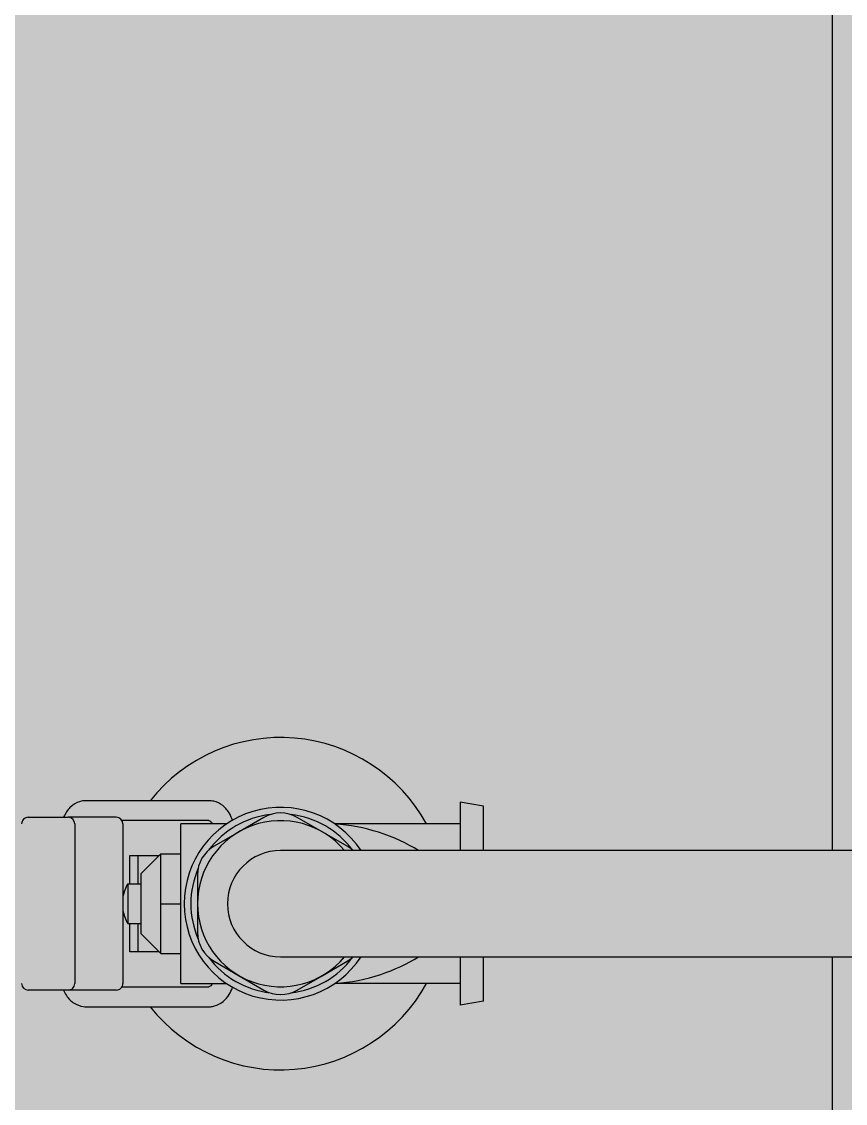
# Model space of a CAD drawing. Header units: metres. Extents: x -331 to 2982, y 362 to 2539.
# Drawn here: x 771.2516 to 771.3755, y 581.0357 to 581.1984 of the extents above; entities that cross this region are included whole.
import ezdxf

# ---------------------------------------------------------------- set-up
doc = ezdxf.new("R2010")
doc.units = ezdxf.units.M
doc.layers.add('_salas', color=251, linetype='Continuous', plot=False)
doc.layers.add('Mob', color=251, linetype='Continuous')

# ---------------------------------------------------------------- blocks, each defined once
blk = doc.blocks.new('XR_BL2_SUBSOLO_REV09$0$PIA')
at = {"layer": 'Mob'}
for p, q in [((0.9397829053746136, -0.3850346763483685), (0.9397829053746136, -0.3790466142099831)), ((0.9397829053746136, -0.3850346763483685), (0.9397829053746136, -0.3790466142099831)), ((0.9657829053744535, -0.3790466142099831), (0.9657829053744535, -0.3850346763483685)), ((0.9657829053744535, -0.3790466142099831), (0.9657829053744535, -0.3850346763483685)), ((0.9397829053746136, -0.3922854499987807), (0.9397829053746136, -0.3850346763483685)), ((0.9397829053746136, -0.3922854499987807), (0.9397829053746136, -0.3850346763483685)), ((0.9657829053744535, -0.3922854499987807), (0.9657829053744535, -0.3850346763483685)), ((0.9657829053744535, -0.3922854499987807), (0.9657829053744535, -0.3850346763483685)), ((0.9647829053742498, -0.3860326867052208), (0.9407829053739079, -0.3860326867052208)), ((0.9647829053742498, -0.3860326867052208), (0.9407829053739079, -0.3860326867052208)), ((0.9372829053741043, -0.3877628949358041), (0.9372829053741043, -0.4061884444054158)), ((0.9372829053741043, -0.3877628949358041), (0.9372829053741043, -0.4061884444054158)), ((0.9682829053740534, -0.4061884444054158), (0.9682829053740534, -0.3877628949358041)), ((0.9682829053740534, -0.4061884444054158), (0.9682829053740534, -0.3877628949358041)), ((0.9402829053747155, -0.3931497523208236), (0.9402829053747155, -0.4061884444054158)), ((0.9402829053747155, -0.3931497523208236), (0.9402829053747155, -0.4061884444054158)), ((0.9647829053742498, -0.393283460355633), (0.9407829053739079, -0.393283460355633)), ((0.9647829053742498, -0.393283460355633), (0.9407829053739079, -0.393283460355633)), ((0.9652829053743517, -0.4061884444054158), (0.9652829053743517, -0.3931497523208236)), ((0.9652829053743517, -0.4061884444054158), (0.9652829053743517, -0.3931497523208236)), ((0.9455329053739661, -0.3943125007062918), (0.9497829053739224, -0.3943125007062918)), ((0.9455329053739661, -0.3987499999993815), (0.9455329053739661, -0.3943125007062918)), ((0.9455329053739661, -0.3943125007062918), (0.9497829053739224, -0.3943125007062918)), ((0.9455329053739661, -0.3987499999993815), (0.9455329053739661, -0.3943125007062918)), ((0.9557829053742353, -0.3939999999993233), (0.9497829053739224, -0.3939999999993233)), ((0.9497829053739224, -0.3939999999993233), (0.9497829053739224, -0.3959999999997308)), ((0.9557829053742353, -0.3939999999993233), (0.9497829053739224, -0.3939999999993233)), ((0.9497829053739224, -0.3939999999993233), (0.9497829053739224, -0.3959999999997308)), ((0.9557829053742353, -0.3939999999993233), (0.9557829053742353, -0.3959999999997308)), ((0.9557829053742353, -0.3939999999993233), (0.9557829053742353, -0.3959999999997308)), ((0.9557829053742353, -0.3943125007062918), (0.9600329053741916, -0.3943125007062918)), ((0.9557829053742353, -0.3943125007062918), (0.9600329053741916, -0.3943125007062918)), ((0.9600329053741916, -0.3943125007062918), (0.9600329053741916, -0.3987499999993815)), ((0.9600329053741916, -0.3943125007062918), (0.9600329053741916, -0.3987499999993815)), ((0.9482829053745263, -0.3959999999997308), (0.9452829053739151, -0.3989999999994325)), ((0.9482829053745263, -0.3959999999997308), (0.9452829053739151, -0.3989999999994325)), ((0.9455329053739661, -0.3955613624593752), (0.9497829053739224, -0.3955613624593752)), ((0.9455329053739661, -0.3955613624593752), (0.9497829053739224, -0.3955613624593752)), ((0.9572829053745409, -0.3959999999997308), (0.9482829053745263, -0.3959999999997308)), ((0.9572829053745409, -0.3959999999997308), (0.9482829053745263, -0.3959999999997308)), ((0.9557829053742353, -0.3955613624593752), (0.9600329053741916, -0.3955613624593752)), ((0.9557829053742353, -0.3955613624593752), (0.9600329053741916, -0.3955613624593752)), ((0.9572829053745409, -0.3959999999997308), (0.9602829053742425, -0.3989999999994325)), ((0.9572829053745409, -0.3959999999997308), (0.9602829053742425, -0.3989999999994325)), ((0.9452829053739151, -0.3989999999994325), (0.9452829053739151, -0.4019999999991342)), ((0.9452829053739151, -0.3989999999994325), (0.9490329053737696, -0.3989999999994325)), ((0.9452829053739151, -0.3989999999994325), (0.9452829053739151, -0.4019999999991342)), ((0.9452829053739151, -0.3989999999994325), (0.9490329053737696, -0.3989999999994325)), ((0.9490329053737696, -0.3989999999994325), (0.9527829053736241, -0.3989999999994325)), ((0.9490329053737696, -0.3989999999994325), (0.9527829053736241, -0.3989999999994325)), ((0.9527829053736241, -0.3989999999994325), (0.9527829053736241, -0.4019999999991342)), ((0.9527829053736241, -0.3989999999994325), (0.9565329053734786, -0.3989999999994325)), ((0.9527829053736241, -0.3989999999994325), (0.9527829053736241, -0.4019999999991342)), ((0.9527829053736241, -0.3989999999994325), (0.9565329053734786, -0.3989999999994325)), ((0.9565329053734786, -0.3989999999994325), (0.9602829053742425, -0.3989999999994325)), ((0.9565329053734786, -0.3989999999994325), (0.9602829053742425, -0.3989999999994325)), ((0.9602829053742425, -0.3989999999994325), (0.9602829053742425, -0.4019999999991342)), ((0.9602829053742425, -0.3989999999994325), (0.9602829053742425, -0.4019999999991342)), ((0.9407829053739079, -0.4019999999991342), (0.9647829053742498, -0.4019999999991342)), ((0.9407829053739079, -0.4019999999991342), (0.9407829053739079, -0.4088605897013622)), ((0.9407829053739079, -0.4019999999991342), (0.9647829053742498, -0.4019999999991342)), ((0.9407829053739079, -0.4019999999991342), (0.9407829053739079, -0.4088605897013622)), ((0.9647829053742498, -0.4088605897013622), (0.9647829053742498, -0.4019999999991342)), ((0.9647829053742498, -0.4088605897013622), (0.9647829053742498, -0.4019999999991342)), ((0.9527829053736241, -0.4044999999996435), (0.9484527783556587, -0.4044999999996435)), ((0.9527829053736241, -0.4044999999996435), (0.9484527783556587, -0.4044999999996435)), ((0.9571130323934085, -0.4044999999996435), (0.9527829053736241, -0.4044999999996435)), ((0.9571130323934085, -0.4044999999996435), (0.9527829053736241, -0.4044999999996435)), ((0.9441226513358743, -0.4069999999992433), (0.9419575878268915, -0.4107499999990978)), ((0.9441226513358743, -0.4069999999992433), (0.9419575878268915, -0.4107499999990978)), ((0.9636082229212661, -0.4107499999990978), (0.9614431594113739, -0.4069999999992433)), ((0.9636082229212661, -0.4107499999990978), (0.9614431594113739, -0.4069999999992433)), ((0.9419575878268915, -0.4107499999990978), (0.9397925243179088, -0.4144999999989523)), ((0.9419575878268915, -0.4107499999990978), (0.9397925243179088, -0.4144999999989523)), ((0.9657732864311583, -0.4144999999989523), (0.9636082229212661, -0.4107499999990978)), ((0.9657732864311583, -0.4144999999989523), (0.9636082229212661, -0.4107499999990978)), ((0.9447829053738133, -0.4169999999994616), (0.9447829053738133, -0.5094999651964827)), ((0.9447829053738133, -0.4169999999994616), (0.9447829053738133, -0.5094999651964827)), ((0.9607829053743444, -0.5094999651964827), (0.9607829053743444, -0.4169999999994616)), ((0.9607829053743444, -0.5094999651964827), (0.9607829053743444, -0.4169999999994616)), ((0.9397925243179088, -0.4194999999990614), (0.9419575878268915, -0.4232499999989159)), ((0.9397925243179088, -0.4194999999990614), (0.9419575878268915, -0.4232499999989159)), ((0.9636082229212661, -0.4232499999989159), (0.9657732864311583, -0.4194999999990614)), ((0.9636082229212661, -0.4232499999989159), (0.9657732864311583, -0.4194999999990614)), ((0.9419575878268915, -0.4232499999989159), (0.9441226513358743, -0.4269999999996799)), ((0.9419575878268915, -0.4232499999989159), (0.9441226513358743, -0.4269999999996799)), ((0.9614431594113739, -0.4269999999996799), (0.9636082229212661, -0.4232499999989159)), ((0.9614431594113739, -0.4269999999996799), (0.9636082229212661, -0.4232499999989159)), ((0.9407829053739079, -0.4439999999995052), (0.9407829053739079, -0.425139410297561)), ((0.9407829053739079, -0.4439999999995052), (0.9407829053739079, -0.425139410297561)), ((0.9647829053742498, -0.4439999999995052), (0.9647829053742498, -0.425139410297561)), ((0.9647829053742498, -0.4439999999995052), (0.9647829053742498, -0.425139410297561)), ((0.9377717983757066, -0.4439999999995052), (0.9375038491821215, -0.4439999999995052)), ((0.9381209936150299, -0.4474999999993088), (0.9375038491821215, -0.4439999999995052)), ((0.9377717983757066, -0.4439999999995052), (0.9375038491821215, -0.4439999999995052)), ((0.9381209936150299, -0.4474999999993088), (0.9375038491821215, -0.4439999999995052)), ((0.9444113264712541, -0.4439999999995052), (0.9377717983757066, -0.4439999999995052)), ((0.9444113264712541, -0.4439999999995052), (0.9377717983757066, -0.4439999999995052)), ((0.9447829053738133, -0.4439999999995052), (0.9444113264712541, -0.4439999999995052)), ((0.9447829053738133, -0.4439999999995052), (0.9444113264712541, -0.4439999999995052)), ((0.961154484277813, -0.4439999999995052), (0.9607829053743444, -0.4439999999995052)), ((0.961154484277813, -0.4439999999995052), (0.9607829053743444, -0.4439999999995052)), ((0.9677940123733606, -0.4439999999995052), (0.961154484277813, -0.4439999999995052)), ((0.9677940123733606, -0.4439999999995052), (0.961154484277813, -0.4439999999995052)), ((0.9674448171331278, -0.4474999999993088), (0.9680619615651267, -0.4439999999995052)), ((0.9674448171331278, -0.4474999999993088), (0.9680619615651267, -0.4439999999995052)), ((0.9680619615651267, -0.4439999999995052), (0.9677940123733606, -0.4439999999995052)), ((0.9680619615651267, -0.4439999999995052), (0.9677940123733606, -0.4439999999995052)), ((0.9381209936150299, -0.4474999999993088), (0.9383062611318564, -0.4474999999993088)), ((0.9381209936150299, -0.4474999999993088), (0.9383062611318564, -0.4474999999993088)), ((0.9383062611318564, -0.4474999999993088), (0.9447829053738133, -0.4474999999993088)), ((0.9383062611318564, -0.4474999999993088), (0.9447829053738133, -0.4474999999993088)), ((0.9607829053743444, -0.4474999999993088), (0.9672595496163012, -0.4474999999993088)), ((0.9607829053743444, -0.4474999999993088), (0.9672595496163012, -0.4474999999993088)), ((0.9672595496163012, -0.4474999999993088), (0.9674448171331278, -0.4474999999993088)), ((0.9672595496163012, -0.4474999999993088), (0.9674448171331278, -0.4474999999993088)), ((0.9028513427283542, -0.4999999999990905), (0.9447829053738133, -0.4999999999990905)), ((0.9607829053747992, -0.4999999999990905), (1.30285134272799, -0.4999999999990905))]:
    blk.add_line(p, q, dxfattribs=at)
for centre, radius, start, end in [((0.9527829053740788, -0.3991961524225189), 0.005999999999999998, 99.78626338212386, 120.0000000000103), ((0.9527829053740788, -0.3991961524225189), 0.005999999999999991, 99.78626338212386, 120.0000000000103), ((0.9527829053740788, -0.3991961524225189), 0.005999999999999998, 59.99999999998966, 80.21373661787615), ((0.9527829053740788, -0.3991961524225189), 0.005999999999999987, 59.99999999998966, 80.21373661787615), ((0.9527829053740788, -0.4169999999994616), 0.025, 128.316134473668, 241.3145979858857), ((0.9527829053740788, -0.4169999999994616), 0.02500000000000006, 128.316134473668, 241.3145979858857), ((0.9527829053740788, -0.4169999999994616), 0.025, 298.6854020141139, 51.68386552633196), ((0.9527829053740788, -0.4169999999994616), 0.02500000000000002, 298.6854020141139, 51.68386552633196), ((0.9527829053740788, -0.4169999999994616), 0.0145, 90, 236.514623376995), ((0.9527829053740788, -0.4169999999994616), 0.0145, 90, 236.514623376995), ((0.9527829053740788, -0.4169999999994616), 0.0135, 90, 113.3421925470027), ((0.9527829053740788, -0.4169999999994616), 0.0135, 90, 113.3421925470027), ((0.9527829053740788, -0.4169999999994616), 0.0145, 303.4853766230051, 90), ((0.9527829053740788, -0.4169999999994616), 0.01450000000000001, 303.4853766230051, 90), ((0.9527829053740788, -0.4169999999994616), 0.0135, 66.6578074529973, 90), ((0.9527829053740788, -0.4169999999994616), 0.01350000000000002, 66.6578074529973, 90), ((0.9527829053740788, -0.4169999999994616), 0.0125, 90, 230.2081805004411), ((0.9527829053740788, -0.4169999999994616), 0.0125, 90, 230.2081805004411), ((0.9484527783542944, -0.4094999999997526), 0.004999999999999991, 90, 150.0000000000028), ((0.9484527783542944, -0.4094999999997526), 0.005, 90, 150.0000000000028), ((0.9527829053740788, -0.4169999999994616), 0.0125, 309.7918194995589, 90), ((0.9527829053740788, -0.4169999999994616), 0.01250000000000002, 309.7918194995589, 90), ((0.9571130323920443, -0.4094999999997526), 0.004999999999999995, 29.99999999999721, 90), ((0.9571130323920443, -0.4094999999997526), 0.005000000000000016, 29.99999999999721, 90), ((0.9527829053740788, -0.4169999999994616), 0.0135, 126.6578074529806, 173.3421925470022), ((0.9527829053740788, -0.4169999999994616), 0.01350000000000002, 126.6578074529806, 173.3421925470022), ((0.9527829053740788, -0.4169999999994616), 0.0135, 6.657807452997784, 53.34219254701937), ((0.9527829053740788, -0.4169999999994616), 0.01350000000000004, 6.657807452997784, 53.34219254701937), ((0.9527829053740788, -0.4169999999994616), 0.008, 0, 180), ((0.9527829053740788, -0.4169999999994616), 0.008, 0, 180), ((0.944122651336329, -0.4169999999994616), 0.004999999999999998, 150.0000000000028, 209.9999999999972), ((0.944122651336329, -0.4169999999994616), 0.005000000000000016, 150.0000000000028, 209.9999999999972), ((0.9614431594118287, -0.4169999999994616), 0.005000000000000025, 330.0000000000028, 29.99999999999721), ((0.9614431594118287, -0.4169999999994616), 0.005000000000000016, 330.0000000000028, 29.99999999999721), ((0.9527829053740788, -0.4169999999994616), 0.0135, 186.6578074529978, 233.3421925470193), ((0.9527829053740788, -0.4169999999994616), 0.01350000000000002, 186.6578074529978, 233.3421925470193), ((0.9527829053740788, -0.4169999999994616), 0.0135, 306.6578074529806, 353.3421925470022), ((0.9527829053740788, -0.4169999999994616), 0.01350000000000002, 306.6578074529806, 353.3421925470022), ((0.9484527783542944, -0.4244999999991705), 0.005000000000000009, 209.9999999999972, 222.7793583011974), ((0.9484527783542944, -0.4244999999991705), 0.005000000000000016, 209.9999999999972, 222.7793583011974), ((0.9571130323920443, -0.4244999999991705), 0.004999999999999998, 317.2206416988025, 330.0000000000028), ((0.9571130323920443, -0.4244999999991705), 0.005000000000000042, 317.2206416988025, 330.0000000000028)]:
    blk.add_arc(centre, radius, start, end, dxfattribs=at)
for centre, major_axis, ratio, start_param, end_param in [((0.9407829053739079, -0.3790466142099831), (0.001, -9.693255312998028e-18), 0.998010356442574, 1.570796326794906, 3.141592653589802), ((0.9407829053739079, -0.3790466142099831), (0.001, -3.673819061467132e-19), 0.998010356442574, 1.570796326794906, 3.141592653589802), ((0.9647829053742498, -0.3790466142099831), (0.001, -4.755186045271587e-17), 0.9980103564425737, 4.727854600102456e-14, 1.570796326794944), ((0.9647829053742498, -0.3790466142099831), (0.001, -3.673819061467132e-19), 0.9980103564425737, 4.727854600102456e-14, 1.570796326794944), ((0.9407829053739079, -0.3850346763483685), (-0.001, 4.755186045271587e-17), 0.9980103564425737, 4.727854600102456e-14, 1.570796326794944), ((0.9407829053739079, -0.3850346763483685), (-0.001, 3.673819061467132e-19), 0.9980103564425737, 4.727854600102456e-14, 1.570796326794944), ((0.9647829053742498, -0.3850346763483685), (-0.001, 9.693255312998028e-18), 0.998010356442574, 1.570796326794906, 3.141592653589802), ((0.9647829053742498, -0.3850346763483685), (-0.001, 3.673819061467132e-19), 0.998010356442574, 1.570796326794906, 3.141592653589802), ((0.9407829053739079, -0.3922854499996902), (-0.001, 4.755186045271587e-17), 0.9980103564425737, 4.727854600102456e-14, 1.570796326794944), ((0.9407829053739079, -0.3922854499996902), (-0.001, 3.673819061467132e-19), 0.9980103564425737, 4.727854600102456e-14, 1.570796326794944), ((0.9647829053742498, -0.3922854499996902), (-0.001, 9.693255312998028e-18), 0.998010356442574, 1.570796326794906, 3.141592653589802), ((0.9647829053742498, -0.3922854499996902), (-0.001, 3.673819061467132e-19), 0.998010356442574, 1.570796326794906, 3.141592653589802)]:
    blk.add_ellipse(centre, major_axis=major_axis, ratio=ratio, start_param=start_param, end_param=end_param, dxfattribs=at)
for points, knots in [([(0.9397829007689324, -0.384350652777357), (0.9394925052715735, -0.3844710419170951), (0.9392168633198708, -0.3846182552961181), (0.9385050968980977, -0.3850991677018101), (0.9381183755444908, -0.3854852047206805), (0.9375628162320027, -0.3863496030071474), (0.9373862130655652, -0.3868116983330765), (0.9372940548068982, -0.3874509071492866), (0.9372829045910294, -0.3876070242977221), (0.9372829045328217, -0.3877628843501952)], [10.96439098771983, 10.96439098771983, 10.96439098771983, 10.96439098771983, 11.93275769465159, 11.93275769465159, 13.65984259094672, 13.65984259094672, 15.26857239954084, 15.26857239954084, 15.78552133654165, 15.78552133654165, 15.78552133654165, 15.78552133654165]), ([(0.9397829007689324, -0.384350652777357), (0.9394925052715735, -0.3844710419170951), (0.9392168633198708, -0.3846182552961181), (0.9385050968980977, -0.3850991677018101), (0.9381183755444908, -0.3854852047206805), (0.9375628162320027, -0.3863496030071474), (0.9373862130655652, -0.3868116983330765), (0.9372940548068982, -0.3874509071492866), (0.9372829045910294, -0.3876070242977221), (0.9372829045328217, -0.3877628843501952)], [10.96439098771983, 10.96439098771983, 10.96439098771983, 10.96439098771983, 11.93275769465159, 11.93275769465159, 13.65984259094672, 13.65984259094672, 15.26857239954084, 15.26857239954084, 15.78552133654165, 15.78552133654165, 15.78552133654165, 15.78552133654165]), ([(0.9682829068774481, -0.3877629063081258), (0.9682829082053104, -0.387417009355886), (0.9682279897447188, -0.3870729561649568), (0.9679674236472238, -0.3862720237639223), (0.9677133504469566, -0.3858398238426162), (0.9670157602290601, -0.3850571946413766), (0.9665642399872922, -0.3847227751284663), (0.965965954454532, -0.3844299117772607), (0.9658751224383195, -0.3843889228983244), (0.965782907699122, -0.3843506773746412)], [2.001997932509488, 2.001997932509488, 2.001997932509488, 2.001997932509488, 3.147931134966456, 3.147931134966456, 4.764620889427723, 4.764620889427723, 6.515562636226693, 6.515562636226693, 6.822697452429129, 6.822697452429129, 6.822697452429129, 6.822697452429129]), ([(0.9682829068774481, -0.3877629063081258), (0.9682829082053104, -0.387417009355886), (0.9682279897447188, -0.3870729561649568), (0.9679674236472238, -0.3862720237639223), (0.9677133504469566, -0.3858398238426162), (0.9670157602290601, -0.3850571946413766), (0.9665642399872922, -0.3847227751284663), (0.965965954454532, -0.3844299117772607), (0.9658751224383195, -0.3843889228983244), (0.965782907699122, -0.3843506773746412)], [2.001997932509488, 2.001997932509488, 2.001997932509488, 2.001997932509488, 3.147931134966456, 3.147931134966456, 4.764620889427723, 4.764620889427723, 6.515562636226693, 6.515562636226693, 6.822697452429129, 6.822697452429129, 6.822697452429129, 6.822697452429129]), ([(0.9372829051758345, -0.4061884535649369), (0.9372829050066684, -0.4063694154447148), (0.9372979351041977, -0.4065506253637068), (0.937405475794094, -0.4071918996805834), (0.9375800714065008, -0.407631695748023), (0.9381103307082412, -0.4084502383702784), (0.9384705870766084, -0.4088162753796496), (0.9391948150573626, -0.4093255604593651), (0.9395257768387637, -0.409501397339227), (0.9399901623778533, -0.4096826883323956), (0.9401046058615066, -0.4097226000594674), (0.940220668688653, -0.4097584472701783)], [4.399835795834131, 4.399835795834131, 4.399835795834131, 4.399835795834131, 5.000914828419232, 5.000914828419232, 6.541201856687283, 6.541201856687283, 8.169325197312414, 8.169325197312414, 9.32770509227085, 9.32770509227085, 9.698194807612573, 9.698194807612573, 9.698194807612573, 9.698194807612573]), ([(0.9372829051758345, -0.4061884535649369), (0.9372829050066684, -0.4063694154447148), (0.9372979351041977, -0.4065506253637068), (0.937405475794094, -0.4071918996805834), (0.9375800714065008, -0.407631695748023), (0.9381103307082412, -0.4084502383702784), (0.9384705870766084, -0.4088162753796496), (0.9391948150573626, -0.4093255604593651), (0.9395257768387637, -0.409501397339227), (0.9399901623778533, -0.4096826883323956), (0.9401046058615066, -0.4097226000594674), (0.940220668688653, -0.4097584472701783)], [4.399835795834131, 4.399835795834131, 4.399835795834131, 4.399835795834131, 5.000914828419232, 5.000914828419232, 6.541201856687283, 6.541201856687283, 8.169325197312414, 8.169325197312414, 9.32770509227085, 9.32770509227085, 9.698194807612573, 9.698194807612573, 9.698194807612573, 9.698194807612573]), ([(0.9407829037813826, -0.4067594658517919), (0.9406998674753595, -0.4067155704888137), (0.9406272383243959, -0.4066681915192021), (0.9404833299327038, -0.4065555372408198), (0.9404081028174005, -0.4064781777969984), (0.9403055829347977, -0.4063224312221791), (0.9402897096938432, -0.4062657352424139), (0.9402834622765113, -0.4062082103000648), (0.9402828816987494, -0.406198448554278), (0.9402828687657347, -0.4061884405900855)], [0.7469606862422553, 0.7469606862422553, 0.7469606862422553, 0.7469606862422553, 1.100775733774402, 1.100775733774402, 1.573837998526239, 1.573837998526239, 2.074751748036994, 2.074751748036994, 2.175763390709304, 2.175763390709304, 2.175763390709304, 2.175763390709304]), ([(0.9407829037813826, -0.4067594658517919), (0.9406998674753595, -0.4067155704888137), (0.9406272383243959, -0.4066681915192021), (0.9404833299327038, -0.4065555372408198), (0.9404081028174005, -0.4064781777969984), (0.9403055829347977, -0.4063224312221791), (0.9402897096938432, -0.4062657352424139), (0.9402834622765113, -0.4062082103000648), (0.9402828816987494, -0.406198448554278), (0.9402828687657347, -0.4061884405900855)], [0.7469606862422553, 0.7469606862422553, 0.7469606862422553, 0.7469606862422553, 1.100775733774402, 1.100775733774402, 1.573837998526239, 1.573837998526239, 2.074751748036994, 2.074751748036994, 2.175763390709304, 2.175763390709304, 2.175763390709304, 2.175763390709304]), ([(0.9652828908342599, -0.4061886537219834), (0.9652829046885927, -0.4061997152075492), (0.9652822168350212, -0.4062092039357594), (0.9652772527974776, -0.4062561528253354), (0.9652657142073622, -0.4062986706976517), (0.9651926425017336, -0.4064363517345555), (0.9651164590600274, -0.4065231612021307), (0.9649650766582454, -0.4066504592055935), (0.9648815005734832, -0.4067073503574647), (0.9647829093896689, -0.4067594754878883)], [1.304885244660368, 1.304885244660368, 1.304885244660368, 1.304885244660368, 1.414464940835121, 1.414464940835121, 1.958771662426703, 1.958771662426703, 2.760884159651487, 2.760884159651487, 3.414237115075332, 3.414237115075332, 3.414237115075332, 3.414237115075332]), ([(0.9652828908342599, -0.4061886537219834), (0.9652829046885927, -0.4061997152075492), (0.9652822168350212, -0.4062092039357594), (0.9652772527974776, -0.4062561528253354), (0.9652657142073622, -0.4062986706976517), (0.9651926425017336, -0.4064363517345555), (0.9651164590600274, -0.4065231612021307), (0.9649650766582454, -0.4066504592055935), (0.9648815005734832, -0.4067073503574647), (0.9647829093896689, -0.4067594754878883)], [1.304885244660368, 1.304885244660368, 1.304885244660368, 1.304885244660368, 1.414464940835121, 1.414464940835121, 1.958771662426703, 1.958771662426703, 2.760884159651487, 2.760884159651487, 3.414237115075332, 3.414237115075332, 3.414237115075332, 3.414237115075332]), ([(0.9653451442732148, -0.409758502684781), (0.9656733161759803, -0.409657170038372), (0.9659878567313172, -0.4095235180384407), (0.966778490154411, -0.4090811559790382), (0.9672105246431784, -0.4087185059652256), (0.9678569900793264, -0.4078848160697817), (0.9680795506342292, -0.4074304532214228), (0.9682533331492778, -0.4066959493102331), (0.968282904145326, -0.4064422747023855), (0.9682829043672427, -0.4061884411412393)], [0.7743647396078094, 0.7743647396078094, 0.7743647396078094, 0.7743647396078094, 1.824958339125899, 1.824958339125899, 3.596241999197896, 3.596241999197896, 5.237537233016285, 5.237537233016285, 6.081783656793318, 6.081783656793318, 6.081783656793318, 6.081783656793318]), ([(0.9653451442732148, -0.409758502684781), (0.9656733161759803, -0.409657170038372), (0.9659878567313172, -0.4095235180384407), (0.966778490154411, -0.4090811559790382), (0.9672105246431784, -0.4087185059652256), (0.9678569900793264, -0.4078848160697817), (0.9680795506342292, -0.4074304532214228), (0.9682533331492778, -0.4066959493102331), (0.968282904145326, -0.4064422747023855), (0.9682829043672427, -0.4061884411412393)], [0.7743647396078094, 0.7743647396078094, 0.7743647396078094, 0.7743647396078094, 1.824958339125899, 1.824958339125899, 3.596241999197896, 3.596241999197896, 5.237537233016285, 5.237537233016285, 6.081783656793318, 6.081783656793318, 6.081783656793318, 6.081783656793318]), ([(0.9408138660151053, -0.4251848699932452), (0.9409350339069533, -0.4275193871135343), (0.9414072219974514, -0.4298500391487323), (0.9428396761873046, -0.434142333077034), (0.9437555777899433, -0.4360772622812874), (0.9447827819562917, -0.4377491639443178)], [1.184092293768152, 1.184092293768152, 1.184092293768152, 1.184092293768152, 8.181728405786792, 8.181728405786792, 14.7605956463476, 14.7605956463476, 14.7605956463476, 14.7605956463476]), ([(0.9408138660151053, -0.4251848699932452), (0.9409350339069533, -0.4275193871135343), (0.9414072219974514, -0.4298500391487323), (0.9428396761873046, -0.434142333077034), (0.9437555777899433, -0.4360772622812874), (0.9447827819562917, -0.4377491639443178)], [1.184092293768152, 1.184092293768152, 1.184092293768152, 1.184092293768152, 8.181728405786792, 8.181728405786792, 14.7605956463476, 14.7605956463476, 14.7605956463476, 14.7605956463476]), ([(0.960782957115498, -0.4377491199129508), (0.9618566933800139, -0.4360017978933683), (0.9628152181962832, -0.4339582883712865), (0.9642035351839695, -0.4296236440168286), (0.9646366357342231, -0.4274065049994533), (0.9647519447330524, -0.4251848699932452)], [40.84959066927954, 40.84959066927954, 40.84959066927954, 40.84959066927954, 48.35787483832556, 48.35787483832556, 55.50910238634976, 55.50910238634976, 55.50910238634976, 55.50910238634976]), ([(0.960782957115498, -0.4377491199129508), (0.9618566933800139, -0.4360017978933683), (0.9628152181962832, -0.4339582883712865), (0.9642035351839695, -0.4296236440168286), (0.9646366357342231, -0.4274065049994533), (0.9647519447330524, -0.4251848699932452)], [40.84959066927954, 40.84959066927954, 40.84959066927954, 40.84959066927954, 48.35787483832556, 48.35787483832556, 55.50910238634976, 55.50910238634976, 55.50910238634976, 55.50910238634976])]:
    blk.add_open_spline(points, degree=3, knots=knots, dxfattribs=at)

msp = doc.modelspace()

# ---------------------------------------------------------------- hatches: boundary and pattern name
at = {"layer": '_salas', "transparency": 33554559}
h = msp.add_hatch(color=256, dxfattribs=at)
h.dxf.hatch_style = 1
h.paths.add_polyline_path([(790.3135762308111, 581.6820790701973), (777.9735762718483, 581.6820790701976), (777.9735762718483, 582.9219297966996), (765.5728403757821, 582.9219297966996), (765.4185757198611, 583.0761944526208), (765.4185757198611, 583.2769300467061), (765.1985755776382, 583.2769300299348), (765.1985708575558, 582.3970163564878), (765.2285920915658, 582.3970163564878), (765.2185739716224, 569.9020175254483), (771.7135765350067, 570.3669435004114), (771.7135765350067, 574.1819299700686), (790.3135762565353, 574.1819286548849)])
h.paths.add_polyline_path([(777.8935257933435, 566.5519570307541), (771.7135765350067, 566.5519570307541), (771.7135765350067, 570.3669435004114), (765.2185739716224, 569.9020175254483), (765.2085718861745, 557.4270175567007), (765.2784748821505, 557.427017556702), (765.2784748821541, 557.5375636330656), (765.5734554523588, 557.8325442032708), (777.8935767094517, 557.8325442032708)])

# ---------------------------------------------------------------- block references
at = {"layer": 'Mob', "color": 251, "rotation": 90}
msp.add_blockref('XR_BL2_SUBSOLO_REV09$0$PIA', (770.8735887524635, 580.112968386076), dxfattribs=at)

doc.saveas('drawing.dxf')
